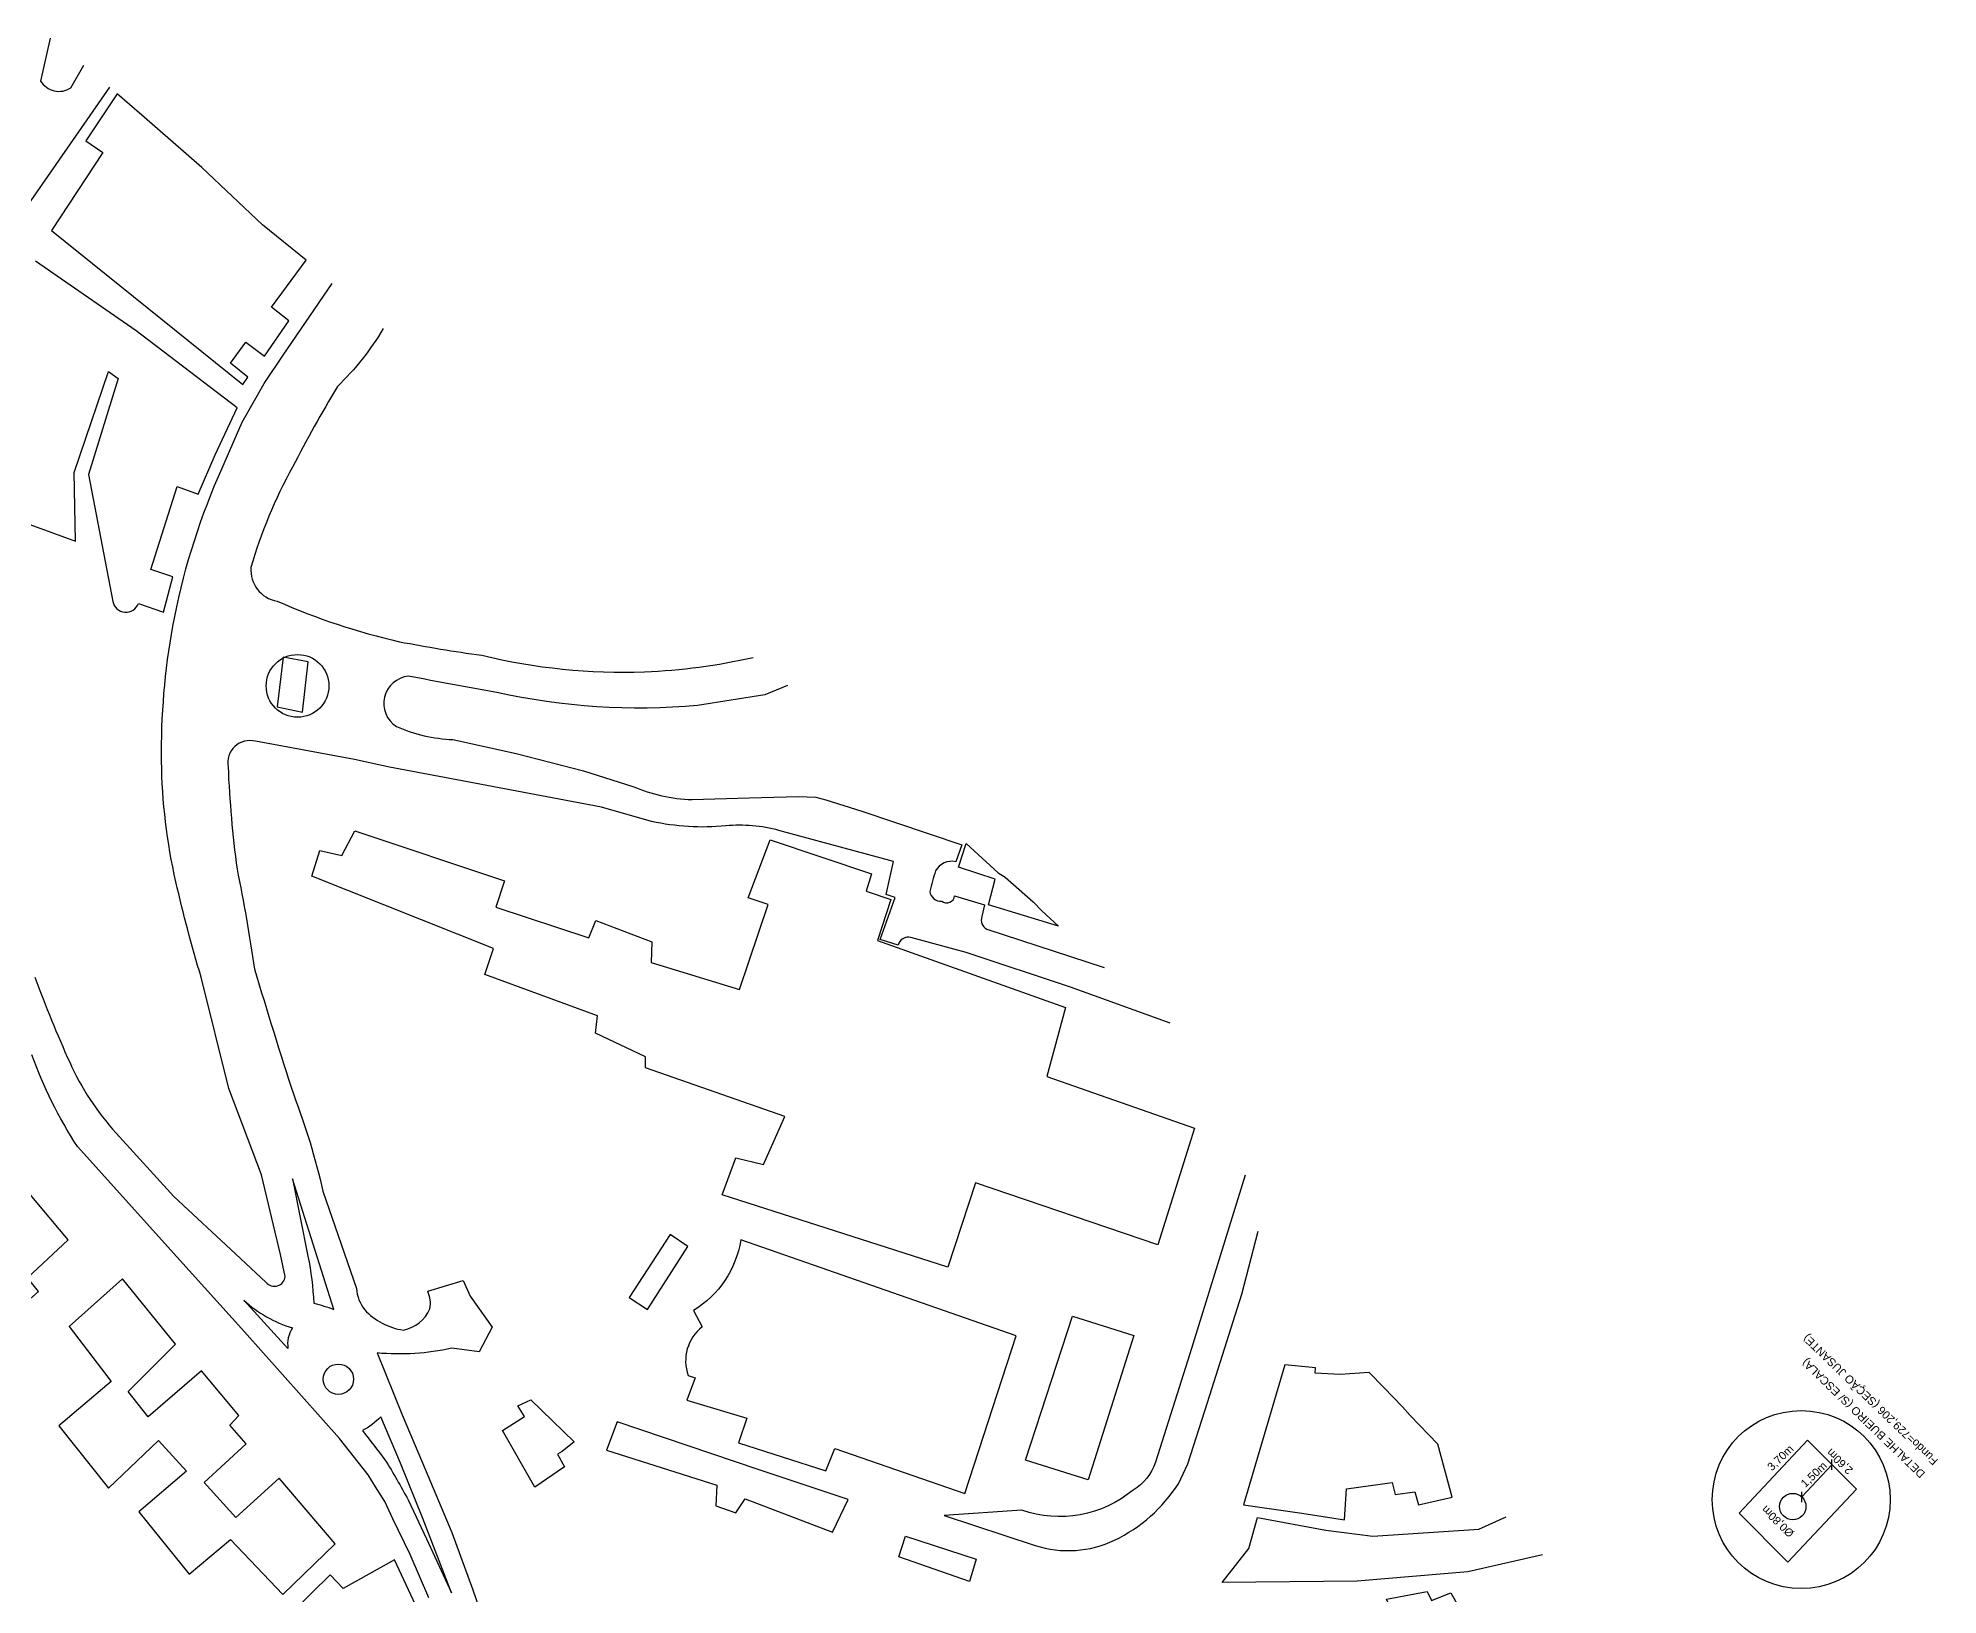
# Model space of a CAD drawing. Header units: metres. Extents: x 320405 to 332543, y 7395686 to 7410003.
# Drawn here: x 322916.8 to 323273, y 7401384.2 to 7401676 of the extents above; entities that cross this region are included whole.
import ezdxf

# ---------------------------------------------------------------- set-up
doc = ezdxf.new("R2010")
doc.units = ezdxf.units.M
doc.header["$LTSCALE"] = 10
doc.header["$MEASUREMENT"] = 0
for name, color, linetype in [('DETALHES', 45, 'Continuous'), ('Edificações', 30, 'Continuous'), ('Vias Primárias', 230, 'Continuous')]:
    doc.layers.add(name, color=color, linetype=linetype)
doc.styles.add('ARIAL', font='arial.ttf')

msp = doc.modelspace()

# ---------------------------------------------------------------- linework, layer by layer
at = {"layer": 'DETALHES'}
for p, q in [((323253.13, 7401408.62), (323247.46, 7401402.57)), ((323253.13, 7401407.65), (323253.13, 7401409.59)), ((323247.46, 7401401.59), (323247.47, 7401403.53))]:
    msp.add_line(p, q, dxfattribs=at)
msp.add_lwpolyline([(323248.56, 7401413.2), (323257.7, 7401404.03), (323244.87, 7401390.35), (323235.72, 7401399.52)], close=True, dxfattribs=at)
for centre, radius in [((323247.37, 7401402.07), 16.69), ((323245.77, 7401400.76), 2.48)]:
    msp.add_circle(centre, radius, dxfattribs=at)
at = {"layer": 'Edificações'}
for points in [[(322931.66, 7401665.55), (322925.77, 7401656.79), (322928.95, 7401654.6), (322919.35, 7401639.96), (322955.2, 7401611.1), (322956.13, 7401612.48), (322952.89, 7401615.08), (322955.78, 7401619), (322959.25, 7401616.41), (322963.82, 7401623.01), (322960.58, 7401625.61), (322967.1, 7401634.37), (322958.91, 7401640.99), (322947.49, 7401651.74), (322936.24, 7401661.59)], [(323126.76, 7401449.84), (323092.57, 7401461.48), (323087.36, 7401445.66), (323045.07, 7401459.19), (323047.6, 7401466.14), (323052.79, 7401464.88), (323056.84, 7401473.86), (323030.71, 7401483.03), (323030.71, 7401485.05), (323021.34, 7401489.48), (323021.72, 7401492.77), (323000.57, 7401500.47), (323002.2, 7401505.4), (322968.13, 7401518.92), (322969.66, 7401523.74), (322973.76, 7401522.78), (322976.17, 7401527.43), (323004.23, 7401518.04), (323002.62, 7401513.14), (323020.08, 7401507.35), (323021.36, 7401510.64), (323031.91, 7401506.62), (323031.75, 7401502.76), (323048.3, 7401497.71), (323053.68, 7401513.6), (323049.91, 7401514.9), (323054.09, 7401525.73), (323073.05, 7401519.39), (323072.09, 7401516.1), (323076.67, 7401514.58), (323074.18, 7401506.87), (323109.41, 7401494.31), (323105.95, 7401481.38), (323133.62, 7401471.7)], [(322902.14, 7401478.76), (322892.62, 7401473.2), (322889.69, 7401478.21), (322878.22, 7401471.11), (322886.22, 7401456.69), (322884.07, 7401455.08), (322905.13, 7401430.78), (322916.91, 7401441.07), (322914.82, 7401443.64), (322922.47, 7401450.74), (322910.15, 7401465.47), (322898.79, 7401457.05), (322894.97, 7401461.23), (322907.94, 7401469.68)], [(323035.31, 7401451.74), (323027.65, 7401439.94), (323031.09, 7401437.73), (323038.63, 7401449.54)], [(322932.66, 7401443.48), (322922.64, 7401434.49), (322930.49, 7401424.21), (322920.7, 7401415.93), (322930, 7401404.2), (322939.37, 7401413.15), (322944.63, 7401407.42), (322935.68, 7401399.8), (322945.11, 7401388.08), (322952.9, 7401394.59), (322962.68, 7401384.28), (322972.53, 7401393.81), (322962.02, 7401406.07), (322953.87, 7401398.71), (322947.97, 7401405.27), (322955.82, 7401412.51), (322952.75, 7401416.01), (322954.46, 7401417.83), (322947.48, 7401426.18), (322937.46, 7401417.61), (322933.7, 7401422.32), (322942.58, 7401431.23)], [(323110.74, 7401436.44), (323122.22, 7401432.84), (323113.71, 7401405.81), (323101.92, 7401409.48)], [(323166.34, 7401425.88), (323160.92, 7401425.51), (323156.26, 7401425.75), (323156.31, 7401426.78), (323150.53, 7401427.34), (323142.82, 7401401.11), (323153.72, 7401399.56), (323161.76, 7401398.3), (323162.09, 7401404.07), (323170.69, 7401405.3), (323171.21, 7401403), (323174.92, 7401403.51), (323175.62, 7401401.07), (323181.92, 7401402.53), (323179.25, 7401412.45), (323174.03, 7401417.85), (323172.64, 7401419.46), (323169.11, 7401423.07)], [(323068.69, 7401402.08), (323051.8, 7401407.71), (323025.39, 7401416.64), (323023.41, 7401411.37), (323044.04, 7401404.76), (323043.9, 7401400.89), (323047.64, 7401399.61), (323049.4, 7401402.21), (323065.74, 7401395.95)], [(322983.63, 7401390.76), (322974.03, 7401385.44), (322971.56, 7401387.98), (322961.02, 7401377.57), (322967.34, 7401369.9), (322957.74, 7401361.3), (322966.85, 7401350.44), (322977.38, 7401359.84), (322970.62, 7401367.42), (322980.1, 7401376.4), (322981.4, 7401377.27), (322982.45, 7401375.04), (322989.33, 7401378.57)], [(323183.69, 7401381.06), (323172.83, 7401376.06), (323169.59, 7401383.42), (323177.22, 7401384.83), (323178.02, 7401383.13), (323181.68, 7401384.58)]]:
    msp.add_lwpolyline(points, close=True, dxfattribs=at)
msp.add_lwpolyline([(322901.35, 7401589.9), (322923.83, 7401581.73), (322923.59, 7401594.58), (322930.01, 7401613.51), (322931.86, 7401612.22), (322926.25, 7401594.25), (322930.82, 7401570.43, 0.76382), (322935.63, 7401570.06), (322940.32, 7401568.39), (322942.05, 7401575.05), (322937.98, 7401576.41), (322942.92, 7401591.99), (322946.81, 7401590.52), (322950.02, 7401597.91), (322954.17, 7401606.71), (322935.2, 7401621.16), (322916.31, 7401634.2)], format="xyb", dxfattribs=at)
for points in [[(322967.44, 7401559.08), (322962.78, 7401559.99), (322961.63, 7401550.65), (322966.37, 7401549.7), (322967.44, 7401559.08)], [(323108.14, 7401509.56), (323094.98, 7401513.57), (323096.26, 7401518.38), (323089.35, 7401520.62), (323090.83, 7401525.07), (323096.8, 7401519.57), (323098.11, 7401518.76), (323103.37, 7401514.14), (323104.98, 7401512.44), (323108.14, 7401509.56)], [(323015.52, 7401408.2), (323009.94, 7401404.39), (323003.87, 7401415.04), (323007.99, 7401417.67), (323006.77, 7401419.63), (323009.22, 7401420.76), (323017.34, 7401412.92), (323015.07, 7401411.06), (323014.21, 7401410.56), (323015.52, 7401408.2)], [(323092.66, 7401390.89), (323091.45, 7401386.7), (323078.16, 7401391.32), (323079.44, 7401395.23), (323092.66, 7401390.89)]]:
    msp.add_lwpolyline(points, dxfattribs=at)
msp.add_lwpolyline([(323090.56, 7401403.22), (323100.21, 7401432.75), (323048.55, 7401450.75, -0.221462), (323039.68, 7401437.54), (323041.32, 7401434.46, 0.322378), (323038.69, 7401425.33), (323040.01, 7401424.87), (323038.43, 7401420.72), (323049.71, 7401417.31), (323048.14, 7401412.73), (323064.5, 7401407.46), (323066.21, 7401411.66)], format="xyb", close=True, dxfattribs=at)
at = {"layer": 'Vias Primárias'}
for points in [[(322919.1, 7401676.04), (322917.28, 7401667.98, 0.427415), (322922.93, 7401666.7), (322925.42, 7401670.93)], [(322916.22, 7401500, 0.018243), (322922.74, 7401484.04, 0.078756), (322931.45, 7401470.77), (322942.24, 7401458.91), (322953.82, 7401448.11), (322959.55, 7401442.78, 0.663443), (322963.15, 7401443.9), (322962.25, 7401448.01), (322958.69, 7401462.93), (322952.6, 7401479.11), (322947.38, 7401500, -0.017271), (322942.66, 7401517.88, -0.052789), (322939.97, 7401540.5, -0.048467), (322942.1, 7401565.8, -0.057425), (322950.64, 7401593.83), (322955.08, 7401604.03), (322959.23, 7401611.28), (322962.75, 7401616.59), (322971.96, 7401630.05)], [(322981.53, 7401621.57, -0.065183), (322972.94, 7401610.72, 0.016921), (322964.51, 7401595.57, 0.056153), (322956.72, 7401576.78, 0.388955), (322961.61, 7401570.5, 0.047298), (322984.58, 7401562.88, 0.014135), (323000, 7401560.35, 0.069262), (323030.51, 7401557.25, 0.046201), (323050.87, 7401559.94)], [(323057.32, 7401554.69), (323053.09, 7401552.9), (323040.47, 7401550.92, -0.077111), (323002.81, 7401553.36, -0.001969), (322986.25, 7401556.41, 0.709554), (322983.99, 7401547, 0.094649), (322994.6, 7401544.53), (323006.42, 7401541.93), (323019.04, 7401538.66), (323028.32, 7401535.74, 0.093085), (323039.41, 7401533.3), (323050.12, 7401533.6), (323059.36, 7401533.89), (323062.63, 7401533.75), (323064.5, 7401533.24), (323071.26, 7401531.1), (323090.02, 7401524.82), (323088.88, 7401521.63, 0.338798), (323085.07, 7401519.91, 0.025957), (323083.99, 7401516.07, 0.408856), (323086.25, 7401514.26, 0.603998), (323088.62, 7401515.25), (323094.24, 7401513.58), (323093.76, 7401511.35, 0.376245), (323094.66, 7401508.98), (323116.66, 7401501.81)], [(323129.07, 7401491.37), (323110.38, 7401498.13), (323090.84, 7401504.64), (323080.44, 7401507.43, 0.432591), (323078.08, 7401505.98), (323074.69, 7401507.06), (323077.52, 7401514.91), (323075.78, 7401515.5), (323077.19, 7401521.66), (323055.72, 7401527.5, 0.090691), (323045.76, 7401528.35, -0.078556), (323031.82, 7401529.2), (323022.44, 7401531.84), (322993, 7401537.45), (322982.68, 7401539.36), (322976.15, 7401540.83), (322957.56, 7401544.23, 0.5419), (322952.43, 7401539.43, 0.022801), (322954.12, 7401520.26, -0.013194), (322957.39, 7401501.53, 0.005792), (322964.74, 7401477.92, -0.035498), (322970.22, 7401459.86), (322976.51, 7401441.63, 0.149329), (322978.02, 7401437.68, 0.171682), (322985.3, 7401433.84, 0.242338), (322990.28, 7401437.84, 0.154447), (322989.87, 7401441.12), (322996.54, 7401443.12), (322997.84, 7401440.22), (323001.96, 7401434.37), (322999.48, 7401429.78), (322994.37, 7401430.43, -0.075929), (322980.4, 7401429.56), (322985.06, 7401417.99), (322988.9, 7401408.97), (322994.36, 7401395.93), (322998.31, 7401385.15), (323003.5, 7401370.11)], [(322990.07, 7401383.66), (322986.58, 7401391.81), (322983.35, 7401398.46), (322981.82, 7401401.74), (322980.09, 7401404.45), (322978.69, 7401406.72), (322973.35, 7401413.51), (322955.54, 7401433.52), (322942.83, 7401447.58), (322924.19, 7401468.26, -0.057633), (322915.65, 7401485.46)], [(322972.27, 7401437.71), (322964.5, 7401462.21), (322967.4, 7401447.68, -0.035936), (322968.51, 7401438.89, -0.033187), (322972.27, 7401437.71, -0.487403)], [(323143.09, 7401462.88), (323132.73, 7401429.38), (323126.3, 7401409.08, -0.18529), (323122.13, 7401403.87, -0.264596), (323101.25, 7401400.09), (323086.71, 7401399.09), (323103.74, 7401393.5, 0.193976), (323118.64, 7401394.48, 0.138598), (323130.6, 7401405.06), (323132.34, 7401408.77), (323136.06, 7401420.3), (323142.49, 7401440.58), (323145.53, 7401452.41)], [(322963.66, 7401430.4), (322955.37, 7401439.43, 0.10579), (322964.5, 7401434.24, 0.181539), (322963.66, 7401430.4, 1.249234)], [(322994.35, 7401384.58), (322988.96, 7401398.52), (322984.73, 7401408.89), (322981.07, 7401417.59, -0.07349), (322977.62, 7401415, -0.002944), (322981.85, 7401409.53, -0.019711), (322986.17, 7401402.05), (322989.62, 7401394.73), (322994.35, 7401384.58)]]:
    msp.add_lwpolyline(points, format="xyb", dxfattribs=at)
for points in [[(322930.22, 7401666.83), (322911.23, 7401639.46)], [(323198.84, 7401391.69), (323184.83, 7401388.53), (323164.09, 7401386.77), (323138.8, 7401386.53), (323143.79, 7401392.9), (323145.41, 7401398.73), (323158.24, 7401396.35), (323167.07, 7401395.2), (323186.9, 7401396.51), (323192.07, 7401398.82)]]:
    msp.add_lwpolyline(points, dxfattribs=at)
for centre, radius in [((322965.46, 7401554.6), 5.88), ((322973.12, 7401424.64), 2.84)]:
    msp.add_circle(centre, radius, dxfattribs=at)

# ---------------------------------------------------------------- texts
at = {"layer": 'DETALHES', "style": 'ARIAL'}
for s, rotation, p in [('Fundo=729,206 (SEÇÃO JUSANTE)', 135.9653, (323273.13, 7401409.46)), ('DETALHE BUEIRO (S/ ESCALA)', 135.9653, (323270.71, 7401407.05)), ('3,70m', 43.9653, (323241.87, 7401407.36)), ('2,60m', 135.9653, (323257.18, 7401407.72)), ('1,50m', 43.9653, (323248.14, 7401404.23)), ('Ø0,80m', 135.9653, (323246.16, 7401395.91))]:
    msp.add_text(s, height=1.5, rotation=rotation, dxfattribs=at).set_placement(p)

doc.saveas('drawing.dxf')
